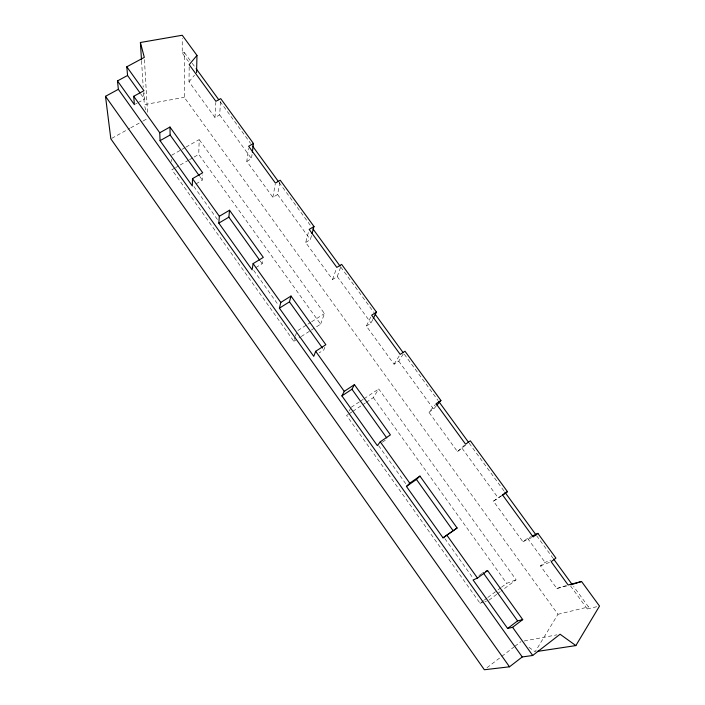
<?xml version="1.0" encoding="UTF-8"?>
<svg xmlns="http://www.w3.org/2000/svg" width="705" height="705" viewBox="0 0 705 705"><rect width="100%" height="100%" fill="white"/><g stroke="black" fill="none" stroke-linecap="round" stroke-linejoin="round"><path stroke-width="0.53" stroke-dasharray="3.52 2.64" d="M188.473 61.538L182.234 52.981L182.243 38.378M528.962 647.305L535.139 651.755L557.963 614.302L184.261 97.316L184.419 52.602L182.234 52.981M220.506 101.872L219.678 114.88L214.981 117.524L189.01 81.745L189.178 66.808M311.381 330.055L320.625 324.159L198.748 154.395L199.198 139.59L185.882 147.151M196.008 183.864L202.414 180.154L202.617 174.875M214.981 117.524L215.827 102.401M279.876 182.278L277.585 194.518L272.888 197.312L246.812 161.383L248.363 148.42M246.812 161.383L251.509 158.651L252.055 154.316M272.888 197.312L275.25 184.102M255.765 267.618L262.163 263.705L262.93 259.502M340.55 267.442L337.246 276.571L332.557 279.506L305.688 242.494L308.64 231.434M305.688 242.494L310.376 239.621L311.487 235.576M174.673 168.16L171.897 169.746L293.818 341.264L295.069 337.193M295.386 336.17L296.638 332.099M332.557 279.506L336.479 268.411M320.625 324.159L324.467 313.593L199.198 139.59M324.82 347.301L323.789 349.883L319.224 352.826M403.286 353.928L398.739 361.145L394.06 364.238L366.362 326.08L371.165 316.192M366.362 326.08L371.041 323.049L372.848 319.4M349.178 410.927L350.738 408.195M570.557 585.987L587.291 608.97L588.525 606.917L573.606 586.454M394.06 364.238L399.629 355.285M366.212 402.379L373.35 397.611L378.735 388.966L516.13 579.81L501.149 591.037M189.01 81.745L194.51 75.144M465.89 444.934L457.492 451.623L428.922 412.258L435.461 404.503M428.922 412.258L433.593 409.076L436.254 405.939M457.492 451.623L464.771 444.925M486.979 667.741L500.947 657.007M501.819 656.337L514.042 646.943M514.914 646.274L521.03 641.576M496.743 594.333L488.803 600.281L484.925 601.603M497.624 593.672L500.268 591.689M566.899 585.89L556.844 588.499L540.435 565.886L545.08 562.405L551.002 560.07M348.376 414.302L346.587 415.492L480.07 603.268L483.507 600.695M484.361 600.052L486.935 598.122M487.798 597.487L497.245 590.42M498.1 589.777L500.682 587.847M501.537 587.203L506.692 583.352L516.13 579.81M501.511 495.571L493.456 501.167L522.934 541.784L527.587 538.347L531.323 536.54M478.898 575.668L482.229 573.209M382.374 442.229L387.389 438.81M351.249 407.279L359.497 401.788M360.414 401.171L363.163 399.338M364.08 398.73L378.735 388.966M349.266 413.703L351.945 411.914M352.835 411.323L365.322 402.978M493.456 501.167L501.837 495.668M293.818 341.264L300.295 337.131M301.211 336.541L310.456 330.645M297.863 330.504L307.036 324.67M307.953 324.089L310.711 322.335M311.628 321.753L324.467 313.593M175.598 167.631L179.308 165.508M180.233 164.979L188.561 160.22M189.486 159.682L193.196 157.567M194.122 157.039L198.748 154.395M171.623 155.25L181.132 149.848M182.084 149.31L184.939 147.689M111.787 138.33L129.817 128.336M130.769 127.808L142.154 121.489M143.106 120.969L147.856 118.334M135.307 104.137L137.131 103.133M138.048 102.63L144.454 99.105L144.067 92.804M522.934 541.784L532.178 537.351M540.435 565.886L550.191 562.096M480.07 603.268L483.956 601.938M556.844 588.499L567.093 585.309M557.963 614.302L588.525 606.917M587.291 608.97L599.506 606.071M524.194 640.986L556.915 634.844M145.671 109.918L144.305 104.648L184.261 97.316M184.419 52.602L191.557 62.384M192.209 63.274L195.452 67.724M220.101 101.538L250.583 143.353M279.127 182.507L310.905 226.102M340.744 267.028L373.826 312.403M404.309 354.227L438.043 400.493M469.177 443.198L504.207 491.253M536.637 535.738L552.852 557.981M219.678 114.88L251.509 158.651M277.585 194.518L310.376 239.621M337.246 276.571L371.041 323.049M398.739 361.145L433.593 409.076M462.154 448.362L498.109 497.8M527.587 538.347L545.08 562.405M373.35 397.611L506.692 583.352M140.7 93.862L144.454 99.105M199.885 176.611L202.414 180.154M260.242 261.017L262.163 263.705M193.893 186.49L217.431 219.511M253.685 270.385L278.501 305.203M378.638 445.701L406.018 484.123M444.864 538.629L472.888 577.941M141.564 61.035L143.212 87.208M143.556 92.655L144.305 104.648M144.428 59.555L147.539 112.897M171.703 159.392L171.738 161.463"/><path stroke-width="1.06" d="M159.753 132.76L169.958 127.041L202.696 172.76L192.491 178.656L192.35 185.988L160.061 140.665L159.753 132.76L133.721 96.285L143.935 90.707L126.803 66.79L144.305 57.378L140.401 42.494L182.243 35.25L196.968 55.404L196.572 72.668M219.334 216.268L229.539 210.24L263.309 257.395L253.113 263.617L252.108 269.856L218.814 223.124L219.334 216.268L192.491 178.656M259.607 260.127L228.869 217.158L229.539 210.24M252.337 152.148L253.439 143.476L220.709 98.621L215.889 101.317L189.204 64.675L196.968 55.404M279.4 308.164L280.801 302.427L290.998 296.056L325.851 344.719L315.664 351.284L313.751 356.369L279.4 308.164L289.455 301.863L290.998 296.056M312.051 233.558L313.998 226.49L280.255 180.233L275.435 183.088L248.618 146.261L253.439 143.476M373.298 318.493L376.452 312.103L341.652 264.393L336.84 267.406L309.178 229.425L313.998 226.49M341.907 395.893L344.251 391.354L354.43 384.63L390.42 434.879L380.251 441.806L377.36 445.648L341.907 395.893L351.945 389.248L354.43 384.63M537.28 651.429L575.862 645.586L599.506 606.071L581.554 581.502L568.124 584.983L551.169 561.709L555.937 558.131L537.88 533.377L532.266 536.082M436.915 405.155L440.907 400.458L404.987 351.222L400.193 354.395L371.65 315.205L376.452 312.103M406.433 486.45L409.781 483.189L419.933 476.095L457.104 528.001L443.04 537.836L406.433 486.45L416.452 479.444L419.933 476.095M126.803 66.79L127.561 75.479L117.488 80.916L118.361 89.323L105.494 96.312L110.844 138.859L484.353 669.75L509.503 666.798L522.246 656.954L532.698 655.474L560.087 634.244L575.862 645.586M487.604 570.583L477.488 578.082L473.073 579.977L507.626 628.472L512.605 627.3L522.713 619.598L487.604 570.583L485.789 571.385M507.626 628.472L517.593 620.885L522.713 619.598M537.88 533.377L533.103 536.91L502.674 495.122L507.459 491.667L470.367 440.828L465.573 444.176L436.113 403.727L440.907 400.458M443.04 537.836L457.104 528.001M502.357 495.016L507.459 491.667M218.814 223.124L228.869 217.158M160.061 140.665L170.125 135.007L169.958 127.041M570.883 584.806L581.554 581.502M196.096 68.614L218.797 99.757M252.531 146.023L278.475 181.617M312.853 228.773L340.101 266.137M375.122 314.183L403.013 352.447M438.695 401.383L468.525 442.308M504.851 492.134L535.985 534.848M553.504 558.871L572.31 584.674M127.561 75.479L140.075 92.981M170.125 135.007L199.251 175.73M289.455 301.863L322.52 348.103M351.945 389.248L386.754 437.92M416.452 479.444L453.042 530.618M483.057 572.592L517.593 620.885M253.113 263.617L280.801 302.427M315.664 351.284L344.251 391.354M380.251 441.806L409.781 483.189M446.97 535.315L477.488 578.082M512.605 627.3L532.698 655.474M117.488 80.916L134.391 104.64L133.721 96.285M118.361 89.323L522.246 656.954M105.494 96.312L509.503 666.798M140.401 42.494L141.494 59.943"/></g></svg>
